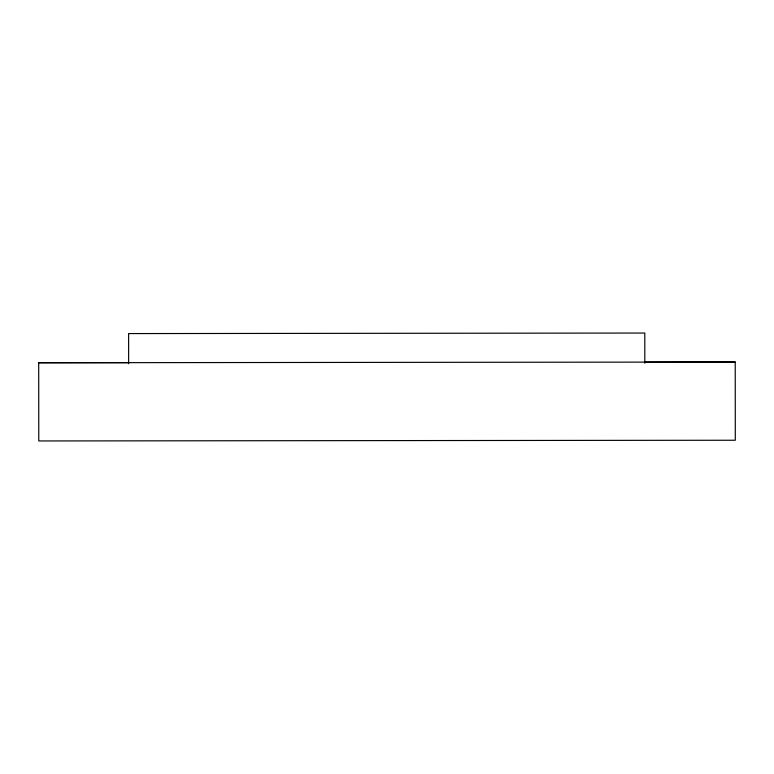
<?xml version="1.0" encoding="UTF-8"?>
<svg xmlns="http://www.w3.org/2000/svg" width="774" height="774" viewBox="0 0 774 774"><rect width="100%" height="100%" fill="white"/><g stroke="black" fill="none" stroke-linecap="round" stroke-linejoin="round"><path stroke-width="1.16" d="M644.819 362.126L735.223 362.029L735.3 440.242L38.777 440.957L38.7 362.745L128.639 362.648M38.7 362.745L735.223 362.029M644.819 363.18L644.79 333.043L128.619 333.575L128.648 363.77"/></g></svg>
